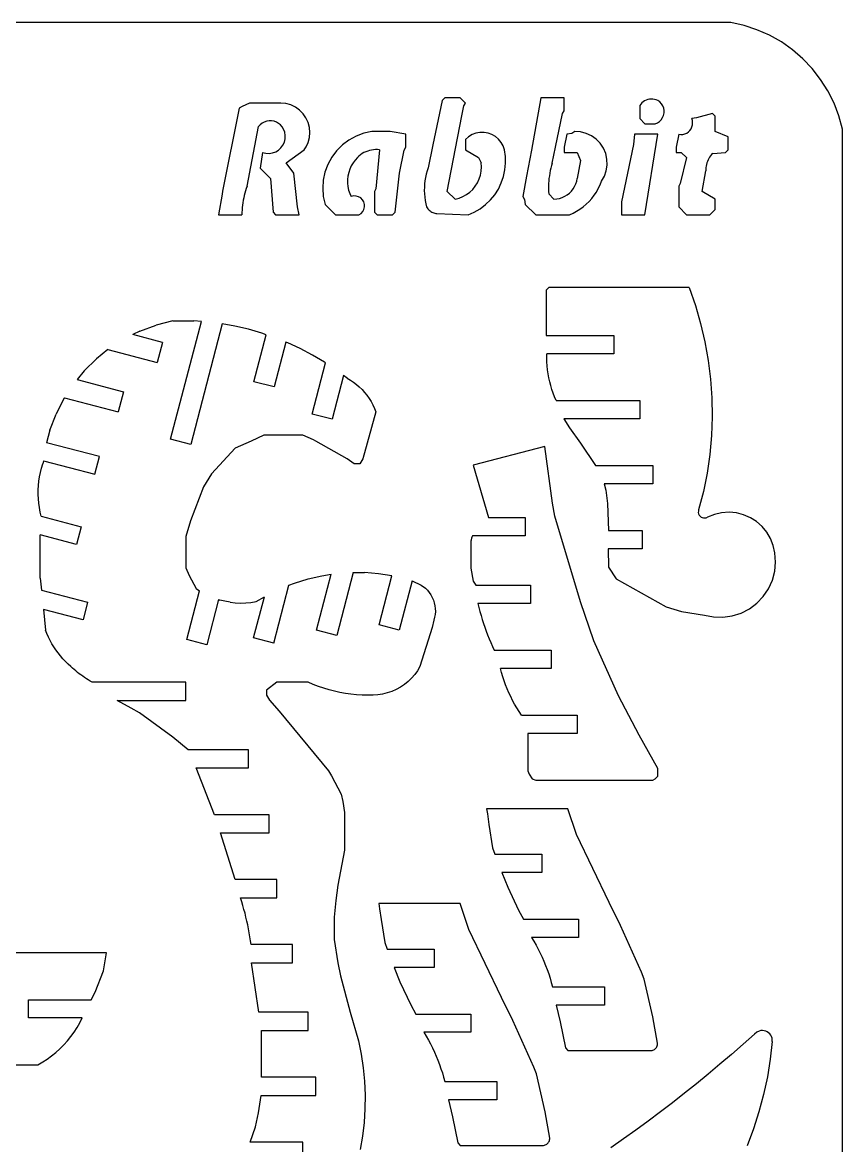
# Model space of a CAD drawing. Extents: x -402 to 402, y -558 to 558.
# Drawn here: x -252.7 to -16.1, y 233.6 to 557.6 of the extents above; entities that cross this region are included whole.
import ezdxf

# ---------------------------------------------------------------- set-up
doc = ezdxf.new("R2010")
doc.units = 0
doc.header["$MEASUREMENT"] = 0
doc.layers.get('0').update_dxf_attribs({"linetype": 'CONTINUOUS'})

msp = doc.modelspace()

# ---------------------------------------------------------------- linework, layer by layer
for p, q in [((-48.37, 557.63), (-370.88, 557.63)), ((-44.53, 556.76), (-48.37, 557.63)), ((-40.8, 555.53), (-44.53, 556.76)), ((-37.2, 553.93), (-40.8, 555.53)), ((-33.77, 551.99), (-37.2, 553.93)), ((-30.56, 549.72), (-33.77, 551.99)), ((-27.58, 547.15), (-30.56, 549.72)), ((-24.87, 544.3), (-27.58, 547.15)), ((-22.45, 541.19), (-24.87, 544.3)), ((-20.35, 537.86), (-22.45, 541.19)), ((-131.63, 535.13), (-134.34, 522.32)), ((-130.88, 535.88), (-131.63, 535.13)), ((-126.38, 535.88), (-130.88, 535.88)), ((-124.88, 534.38), (-126.38, 535.88)), ((-103.13, 535.88), (-105.84, 520.82)), ((-96.38, 535.88), (-103.13, 535.88)), ((-96.38, 532.13), (-96.38, 535.88)), ((-73.61, 534.71), (-73.99, 534.39)), ((-73.2, 534.98), (-73.61, 534.71)), ((-72.75, 535.2), (-73.2, 534.98)), ((-72.28, 535.37), (-72.75, 535.2)), ((-71.8, 535.48), (-72.28, 535.37)), ((-71.3, 535.52), (-71.8, 535.48)), ((-70.81, 535.51), (-71.3, 535.52)), ((-70.32, 535.44), (-70.81, 535.51)), ((-69.84, 535.31), (-70.32, 535.44)), ((-69.38, 535.13), (-69.84, 535.31)), ((-68.81, 534.7), (-69.38, 535.13)), ((-68.33, 534.18), (-68.81, 534.7)), ((-18.58, 534.34), (-20.35, 537.86)), ((-190.13, 532.88), (-194.93, 508.93)), ((-189.3, 533.4), (-190.13, 532.88)), ((-187.13, 534.38), (-189.3, 533.4)), ((-178.13, 534.38), (-187.13, 534.38)), ((-176.67, 534.22), (-178.13, 534.38)), ((-175.27, 533.82), (-176.67, 534.22)), ((-173.95, 533.18), (-175.27, 533.82)), ((-172.77, 532.33), (-173.95, 533.18)), ((-171.74, 531.29), (-172.77, 532.33)), ((-125.91, 530.68), (-125.34, 533.57)), ((-125.34, 533.57), (-124.88, 534.38)), ((-96.86, 531.31), (-96.38, 532.13)), ((-74.33, 534.03), (-74.63, 533.62)), ((-74.63, 533.62), (-74.63, 529.88)), ((-73.99, 534.39), (-74.33, 534.03)), ((-67.95, 533.58), (-68.33, 534.18)), ((-67.7, 532.92), (-67.95, 533.58)), ((-67.73, 530.82), (-67.59, 531.51)), ((-67.58, 532.22), (-67.7, 532.92)), ((-67.59, 531.51), (-67.58, 532.22)), ((-17.17, 530.67), (-18.58, 534.34)), ((-183.54, 528.55), (-184.1, 528.1)), ((-182.9, 528.89), (-183.54, 528.55)), ((-182.22, 529.12), (-182.9, 528.89)), ((-181.51, 529.24), (-182.22, 529.12)), ((-180.79, 529.23), (-181.51, 529.24)), ((-180.08, 529.1), (-180.79, 529.23)), ((-179.4, 528.85), (-180.08, 529.1)), ((-178.78, 528.5), (-179.4, 528.85)), ((-178.22, 528.04), (-178.78, 528.5)), ((-170.91, 530.09), (-171.74, 531.29)), ((-170.29, 528.77), (-170.91, 530.09)), ((-169.91, 527.36), (-170.29, 528.77)), ((-130.13, 508.88), (-125.91, 530.68)), ((-98.91, 521.68), (-96.86, 531.31)), ((-74.63, 529.88), (-73.13, 528.38)), ((-73.13, 528.38), (-70.13, 528.38)), ((-70.13, 528.38), (-69.48, 528.66)), ((-69.48, 528.66), (-68.89, 529.06)), ((-68.89, 529.06), (-68.4, 529.57)), ((-68.4, 529.57), (-68.01, 530.16)), ((-68.01, 530.16), (-67.73, 530.82)), ((-58.2, 530.1), (-59.63, 529.88)), ((-59.44, 529.3), (-59.63, 529.88)), ((-59.37, 528.71), (-59.44, 529.3)), ((-59.41, 528.11), (-59.37, 528.71)), ((-53.63, 531.38), (-58.2, 530.1)), ((-52.88, 530.63), (-53.63, 531.38)), ((-52.88, 526.13), (-52.88, 530.63)), ((-16.13, 526.87), (-17.17, 530.67)), ((-187.88, 510.38), (-184.59, 527.57)), ((-184.1, 528.1), (-184.59, 527.57)), ((-177.75, 527.49), (-178.22, 528.04)), ((-177.38, 526.87), (-177.75, 527.49)), ((-177.03, 525.97), (-177.38, 526.87)), ((-176.87, 525.02), (-177.03, 525.97)), ((-176.9, 524.06), (-176.87, 525.02)), ((-169.77, 525.9), (-169.91, 527.36)), ((-169.89, 524.45), (-169.77, 525.9)), ((-154.19, 525.64), (-156.4, 524.83)), ((-151.88, 526.13), (-154.19, 525.64)), ((-146.63, 526.13), (-151.88, 526.13)), ((-142.13, 525.38), (-146.63, 526.13)), ((-142.13, 521.63), (-142.13, 525.38)), ((-122.97, 525.26), (-123.99, 524.65)), ((-121.87, 525.68), (-122.97, 525.26)), ((-120.71, 525.89), (-121.87, 525.68)), ((-119.53, 525.9), (-120.71, 525.89)), ((-118.36, 525.7), (-119.53, 525.9)), ((-117.25, 525.29), (-118.36, 525.7)), ((-116.23, 524.7), (-117.25, 525.29)), ((-95.63, 525.38), (-96.38, 521.63)), ((-94.2, 525.6), (-95.63, 525.38)), ((-93.37, 526.13), (-94.2, 525.6)), ((-91.7, 526.02), (-93.37, 526.13)), ((-90.08, 525.61), (-91.7, 526.02)), ((-88.55, 524.92), (-90.08, 525.61)), ((-76.13, 525.38), (-76.41, 522.43)), ((-69.38, 525.38), (-76.13, 525.38)), ((-73.13, 502.13), (-69.38, 525.38)), ((-63.38, 525.38), (-64.13, 521.63)), ((-63.38, 525.38), (-62.78, 525.3)), ((-62.78, 525.3), (-62.18, 525.34)), ((-62.18, 525.34), (-61.6, 525.48)), ((-61.6, 525.48), (-61.05, 525.72)), ((-61.05, 525.72), (-60.56, 526.06)), ((-60.56, 526.06), (-60.13, 526.49)), ((-60.13, 526.49), (-59.79, 526.98)), ((-59.79, 526.98), (-59.55, 527.53)), ((-59.55, 527.53), (-59.41, 528.11)), ((-49.13, 524.63), (-52.88, 526.13)), ((-16.13, -526.12), (-16.13, 526.87)), ((-178.09, 521.47), (-177.52, 522.25)), ((-177.52, 522.25), (-177.12, 523.12)), ((-177.12, 523.12), (-176.9, 524.06)), ((-170.85, 521.7), (-170.25, 523.03)), ((-170.25, 523.03), (-169.89, 524.45)), ((-160.38, 522.29), (-162.05, 520.63)), ((-158.48, 523.7), (-160.38, 522.29)), ((-156.4, 524.83), (-158.48, 523.7)), ((-134.34, 522.32), (-135.66, 515.68)), ((-124.88, 523.87), (-124.88, 520.87)), ((-123.99, 524.65), (-124.88, 523.87)), ((-115.34, 523.93), (-116.23, 524.7)), ((-114.59, 523.02), (-115.34, 523.93)), ((-114.01, 521.99), (-114.59, 523.02)), ((-113.62, 520.87), (-114.01, 521.99)), ((-87.18, 523.95), (-88.55, 524.92)), ((-86.01, 522.75), (-87.18, 523.95)), ((-85.08, 521.35), (-86.01, 522.75)), ((-76.41, 522.43), (-79.88, 505.88)), ((-49.13, 520.87), (-49.13, 524.63)), ((-183.38, 520.13), (-184.13, 515.63)), ((-183.38, 520.13), (-182.44, 519.89)), ((-182.44, 519.89), (-181.48, 519.84)), ((-181.48, 519.84), (-180.53, 519.99)), ((-180.53, 519.99), (-179.62, 520.31)), ((-179.62, 520.31), (-178.8, 520.81)), ((-178.8, 520.81), (-178.09, 521.47)), ((-176.63, 517.13), (-171.38, 520.87)), ((-171.38, 520.87), (-170.85, 521.7)), ((-163.47, 518.74), (-164.6, 516.66)), ((-162.05, 520.63), (-163.47, 518.74)), ((-156.03, 518.68), (-156.71, 517.92)), ((-155.6, 519.08), (-156.03, 518.68)), ((-155.15, 519.45), (-155.6, 519.08)), ((-154.66, 519.78), (-155.15, 519.45)), ((-154.16, 520.07), (-154.66, 519.78)), ((-153.63, 520.32), (-154.16, 520.07)), ((-153.08, 520.53), (-153.63, 520.32)), ((-152.53, 520.7), (-153.08, 520.53)), ((-151.95, 520.82), (-152.53, 520.7)), ((-151.37, 520.9), (-151.95, 520.82)), ((-150.79, 520.94), (-151.37, 520.9)), ((-150.21, 520.93), (-150.79, 520.94)), ((-149.63, 520.87), (-150.7, 509.66)), ((-149.63, 520.87), (-150.21, 520.93)), ((-143.91, 514.18), (-142.59, 520.82)), ((-142.59, 520.82), (-142.13, 521.63)), ((-124.88, 520.87), (-121.13, 518.63)), ((-121.13, 518.63), (-120.38, 517.13)), ((-113.35, 518.94), (-113.62, 520.87)), ((-113.31, 517), (-113.35, 518.94)), ((-105.84, 520.82), (-107.32, 513.32)), ((-99.84, 517.07), (-98.91, 521.68)), ((-96.38, 521.63), (-96.38, 520.13)), ((-96.38, 520.13), (-92.63, 520.13)), ((-92.63, 520.13), (-91.68, 517.82)), ((-84.43, 519.81), (-85.08, 521.35)), ((-84.07, 518.17), (-84.43, 519.81)), ((-64.13, 521.63), (-64.13, 520.13)), ((-64.13, 520.13), (-62.63, 520.13)), ((-61.13, 518.63), (-62.91, 511.18)), ((-62.63, 520.13), (-61.13, 518.63)), ((-54.46, 518.75), (-54.7, 518.36)), ((-54.19, 519.13), (-54.46, 518.75)), ((-53.89, 519.49), (-54.19, 519.13)), ((-53.57, 519.82), (-53.89, 519.49)), ((-53.57, 519.82), (-49.88, 520.13)), ((-49.88, 520.13), (-49.13, 520.87)), ((-184.13, 515.63), (-181.13, 512.62)), ((-174.38, 514.13), (-176.63, 517.13)), ((-164.6, 516.66), (-165.42, 514.45)), ((-158.24, 515.29), (-158.56, 514.32)), ((-157.82, 516.22), (-158.24, 515.29)), ((-157.31, 517.1), (-157.82, 516.22)), ((-156.71, 517.92), (-157.31, 517.1)), ((-135.66, 515.68), (-135.96, 514.77)), ((-120.29, 515.94), (-120.38, 517.13)), ((-120.35, 514.76), (-120.29, 515.94)), ((-113.5, 515.06), (-113.31, 517)), ((-100.25, 515.62), (-100.42, 514.88)), ((-100.05, 516.34), (-100.25, 515.62)), ((-99.84, 517.07), (-100.05, 516.34)), ((-91.68, 517.82), (-92.63, 512.62)), ((-84.26, 514.84), (-84.01, 516.49)), ((-84.01, 516.49), (-84.07, 518.17)), ((-55.58, 515.28), (-55.59, 514.82)), ((-55.55, 515.74), (-55.58, 515.28)), ((-55.48, 516.2), (-55.55, 515.74)), ((-55.39, 516.65), (-55.48, 516.2)), ((-55.26, 517.09), (-55.39, 516.65)), ((-55.1, 517.53), (-55.26, 517.09)), ((-54.91, 517.95), (-55.1, 517.53)), ((-54.7, 518.36), (-54.91, 517.95)), ((-181.13, 512.62), (-180.38, 502.88)), ((-173.3, 504.41), (-174.38, 514.13)), ((-165.91, 512.14), (-166.07, 509.78)), ((-165.42, 514.45), (-165.91, 512.14)), ((-158.78, 513.32), (-158.89, 512.31)), ((-158.89, 512.31), (-158.89, 511.29)), ((-158.56, 514.32), (-158.78, 513.32)), ((-145.13, 502.88), (-143.91, 514.18)), ((-136.4, 512.91), (-136.56, 511.97)), ((-136.2, 513.85), (-136.4, 512.91)), ((-135.96, 514.77), (-136.2, 513.85)), ((-121.41, 511.39), (-120.92, 512.47)), ((-120.92, 512.47), (-120.56, 513.6)), ((-120.56, 513.6), (-120.35, 514.76)), ((-114.55, 511.31), (-113.92, 513.15)), ((-113.92, 513.15), (-113.5, 515.06)), ((-107.32, 513.32), (-108.38, 507.37)), ((-100.79, 512.65), (-100.86, 511.9)), ((-100.69, 513.39), (-100.79, 512.65)), ((-100.57, 514.14), (-100.69, 513.39)), ((-100.42, 514.88), (-100.57, 514.14)), ((-92.79, 511.83), (-92.63, 512.62)), ((-85.65, 511.8), (-84.82, 513.25)), ((-84.82, 513.25), (-84.26, 514.84)), ((-56.63, 508.88), (-55.59, 514.82)), ((-194.93, 508.93), (-195.09, 508.07)), ((-188.32, 509.04), (-188.51, 508.37)), ((-188.11, 509.71), (-188.32, 509.04)), ((-187.88, 510.38), (-188.11, 509.71)), ((-166.07, 509.78), (-165.89, 507.43)), ((-158.89, 511.29), (-158.79, 510.28)), ((-158.79, 510.28), (-158.59, 509.28)), ((-158.59, 509.28), (-158.28, 508.31)), ((-150.7, 509.66), (-151.13, 508.88)), ((-151.13, 508.88), (-151.13, 502.88)), ((-136.73, 510.06), (-136.75, 509.11)), ((-136.75, 509.11), (-136.72, 508.15)), ((-136.67, 511.02), (-136.73, 510.06)), ((-136.56, 511.97), (-136.67, 511.02)), ((-127.88, 506.63), (-130.13, 508.88)), ((-123.64, 508.65), (-122.79, 509.47)), ((-122.79, 509.47), (-122.04, 510.39)), ((-122.04, 510.39), (-121.41, 511.39)), ((-116.45, 507.91), (-115.4, 509.56)), ((-115.4, 509.56), (-114.55, 511.31)), ((-100.92, 511.14), (-100.94, 510.39)), ((-100.94, 510.39), (-100.94, 509.63)), ((-100.94, 509.63), (-100.92, 508.88)), ((-100.86, 511.9), (-100.92, 511.14)), ((-100.92, 508.88), (-100.88, 508.13)), ((-94.91, 508.4), (-94.33, 508.98)), ((-94.33, 508.98), (-93.83, 509.62)), ((-93.83, 509.62), (-93.4, 510.31)), ((-93.4, 510.31), (-93.05, 511.05)), ((-93.05, 511.05), (-92.79, 511.83)), ((-87.13, 508.7), (-86.57, 509.7)), ((-86.57, 509.7), (-86.07, 510.73)), ((-86.07, 510.73), (-85.65, 511.8)), ((-62.91, 511.18), (-63.38, 510.38)), ((-63.38, 510.38), (-63.38, 504.38)), ((-52.88, 506.63), (-56.63, 508.88)), ((-195.09, 508.07), (-196.13, 502.13)), ((-189.09, 505.62), (-189.18, 504.93)), ((-188.97, 506.31), (-189.09, 505.62)), ((-188.84, 507), (-188.97, 506.31)), ((-188.68, 507.69), (-188.84, 507)), ((-188.51, 508.37), (-188.68, 507.69)), ((-165.89, 507.43), (-165.37, 505.13)), ((-158.28, 508.31), (-157.87, 507.37)), ((-157.16, 507.56), (-157.87, 507.37)), ((-156.43, 507.55), (-157.16, 507.56)), ((-155.72, 507.36), (-156.43, 507.55)), ((-155.09, 507), (-155.72, 507.36)), ((-154.56, 506.48), (-155.09, 507)), ((-154.19, 505.85), (-154.56, 506.48)), ((-153.99, 505.14), (-154.19, 505.85)), ((-136.72, 508.15), (-136.64, 507.2)), ((-136.64, 507.2), (-136.51, 506.25)), ((-136.51, 506.25), (-136.34, 505.31)), ((-127.88, 506.63), (-126.73, 506.93)), ((-126.73, 506.93), (-125.63, 507.37)), ((-125.63, 507.37), (-124.6, 507.95)), ((-124.6, 507.95), (-123.64, 508.65)), ((-119.1, 505.06), (-117.69, 506.41)), ((-117.69, 506.41), (-116.45, 507.91)), ((-108.38, 507.37), (-107.85, 506.55)), ((-107.85, 506.55), (-107.63, 505.13)), ((-99.38, 506.63), (-100.88, 508.13)), ((-99.38, 506.63), (-98.56, 506.7)), ((-98.56, 506.7), (-97.76, 506.86)), ((-97.76, 506.86), (-96.99, 507.12)), ((-96.99, 507.12), (-96.25, 507.46)), ((-96.25, 507.46), (-95.55, 507.89)), ((-95.55, 507.89), (-94.91, 508.4)), ((-90.05, 505.18), (-89.23, 505.98)), ((-89.23, 505.98), (-88.47, 506.84)), ((-88.47, 506.84), (-87.77, 507.75)), ((-87.77, 507.75), (-87.13, 508.7)), ((-79.88, 505.88), (-79.88, 502.13)), ((-52.88, 503.63), (-52.88, 506.63)), ((-189.36, 502.83), (-189.38, 502.13)), ((-189.32, 503.53), (-189.36, 502.83)), ((-189.26, 504.23), (-189.32, 503.53)), ((-189.18, 504.93), (-189.26, 504.23)), ((-180.38, 502.88), (-179.63, 502.13)), ((-172.88, 502.13), (-173.3, 504.41)), ((-165.37, 505.13), (-162.38, 502.13)), ((-155.63, 502.13), (-155, 502.51)), ((-155, 502.51), (-154.5, 503.05)), ((-154.5, 503.05), (-154.15, 503.69)), ((-154.15, 503.69), (-153.98, 504.41)), ((-153.98, 504.41), (-153.99, 505.14)), ((-151.13, 502.88), (-150.38, 502.13)), ((-145.88, 502.13), (-145.13, 502.88)), ((-136.34, 505.31), (-136.12, 504.38)), ((-136.12, 504.38), (-135.95, 504.12)), ((-135.95, 504.12), (-135.76, 503.88)), ((-135.76, 503.88), (-135.55, 503.65)), ((-135.55, 503.65), (-135.33, 503.44)), ((-135.33, 503.44), (-135.09, 503.25)), ((-135.09, 503.25), (-134.83, 503.07)), ((-134.83, 503.07), (-134.57, 502.92)), ((-134.57, 502.92), (-134.29, 502.78)), ((-134.29, 502.78), (-134, 502.67)), ((-134, 502.67), (-133.7, 502.58)), ((-133.7, 502.58), (-133.4, 502.51)), ((-133.4, 502.51), (-133.1, 502.47)), ((-133.1, 502.47), (-124.12, 502.13)), ((-124.12, 502.13), (-122.34, 502.9)), ((-122.34, 502.9), (-120.65, 503.88)), ((-120.65, 503.88), (-119.1, 505.06)), ((-107.63, 505.13), (-104.63, 502.13)), ((-94.88, 502.13), (-93.83, 502.6)), ((-93.83, 502.6), (-92.82, 503.14)), ((-92.82, 503.14), (-91.85, 503.76)), ((-91.85, 503.76), (-90.93, 504.44)), ((-90.93, 504.44), (-90.05, 505.18)), ((-63.38, 504.38), (-61.13, 502.13)), ((-54.38, 502.13), (-52.88, 503.63)), ((-196.13, 502.13), (-189.38, 502.13)), ((-179.63, 502.13), (-172.88, 502.13)), ((-162.38, 502.13), (-155.63, 502.13)), ((-150.38, 502.13), (-145.88, 502.13)), ((-104.63, 502.13), (-94.88, 502.13)), ((-79.88, 502.13), (-73.13, 502.13)), ((-61.13, 502.13), (-54.38, 502.13)), ((-100.88, 481.13), (-101.63, 480.38)), ((-101.63, 480.38), (-101.63, 467.26)), ((-60.39, 481.13), (-100.88, 481.13)), ((-60.39, 481.13), (-58.58, 475.99)), ((-58.58, 475.99), (-57.06, 470.77)), ((-218.76, 468.58), (-214.09, 470.3)), ((-209.26, 471.51), (-214.09, 470.3)), ((-209.92, 437.36), (-201.06, 471.35)), ((-209.26, 471.51), (-203.26, 471.51)), ((-195.04, 470.66), (-204.12, 435.85)), ((-201.06, 471.35), (-203.26, 471.51)), ((-191.37, 470), (-195.04, 470.66)), ((-187.48, 469.09), (-191.37, 470)), ((-57.06, 470.77), (-55.81, 465.47)), ((-218.76, 468.58), (-220.84, 467.55)), ((-212.25, 465.31), (-220.84, 467.55)), ((-183.64, 467.98), (-187.48, 469.09)), ((-185.89, 453.97), (-182.35, 467.54)), ((-182.35, 467.54), (-183.64, 467.98)), ((-101.63, 467.26), (-82.13, 467.26)), ((-82.13, 467.26), (-82.13, 461.99)), ((-212.25, 465.31), (-213.76, 459.51)), ((-176.71, 465.41), (-180.09, 452.46)), ((-176.15, 465.19), (-176.71, 465.41)), ((-172.52, 463.51), (-176.15, 465.19)), ((-168.99, 461.65), (-172.52, 463.51)), ((-55.81, 465.47), (-54.85, 460.11)), ((-231.31, 460.61), (-234.85, 457.11)), ((-228.02, 463.23), (-231.31, 460.61)), ((-228.02, 463.23), (-213.76, 459.51)), ((-165.55, 459.61), (-168.99, 461.65)), ((-101.39, 460.83), (-101.38, 461.99)), ((-101.37, 459.68), (-101.39, 460.83)), ((-82.13, 461.99), (-101.38, 461.99)), ((-234.85, 457.11), (-236.92, 454.57)), ((-169.12, 444.65), (-165.26, 459.42)), ((-165.26, 459.42), (-165.55, 459.61)), ((-101.3, 458.53), (-101.37, 459.68)), ((-101.19, 457.38), (-101.3, 458.53)), ((-101.03, 456.24), (-101.19, 457.38)), ((-54.85, 460.11), (-54.18, 454.71)), ((-236.92, 454.57), (-223.5, 451.06)), ((-180.09, 452.46), (-185.89, 453.97)), ((-160.02, 455.76), (-163.31, 443.14)), ((-159.01, 455.01), (-160.02, 455.76)), ((-159.01, 455.01), (-158.07, 454.46)), ((-158.07, 454.46), (-157.18, 453.84)), ((-157.18, 453.84), (-156.31, 453.18)), ((-100.83, 455.1), (-101.03, 456.24)), ((-100.59, 453.97), (-100.83, 455.1)), ((-100.3, 452.85), (-100.59, 453.97)), ((-54.18, 454.71), (-53.8, 449.29)), ((-223.5, 451.06), (-225.01, 445.26)), ((-156.31, 453.18), (-155.5, 452.46)), ((-155.5, 452.46), (-154.72, 451.7)), ((-154.72, 451.7), (-153.99, 450.89)), ((-153.99, 450.89), (-153.32, 450.04)), ((-99.98, 451.75), (-100.3, 452.85)), ((-99.61, 450.65), (-99.98, 451.75)), ((-99.2, 449.57), (-99.61, 450.65)), ((-240.71, 449.08), (-242.97, 444.65)), ((-240.56, 449.32), (-240.71, 449.08)), ((-240.56, 449.32), (-225.01, 445.26)), ((-153.32, 450.04), (-152.69, 449.15)), ((-152.69, 449.15), (-152.12, 448.22)), ((-152.12, 448.22), (-151.61, 447.26)), ((-151.61, 447.26), (-151.15, 446.28)), ((-98.75, 448.51), (-99.2, 449.57)), ((-98.75, 448.51), (-74.63, 448.51)), ((-74.63, 448.51), (-74.63, 443.24)), ((-53.8, 449.29), (-53.71, 443.84)), ((-244.74, 440), (-242.97, 444.65)), ((-163.31, 443.14), (-169.12, 444.65)), ((-150.76, 445.26), (-154.51, 431.76)), ((-151.15, 446.28), (-150.76, 445.26)), ((-74.63, 443.24), (-96.5, 443.24)), ((-96.5, 443.24), (-94.88, 440.63)), ((-53.71, 443.84), (-53.91, 438.41)), ((-244.74, 440), (-245.7, 436.35)), ((-183.01, 438.51), (-186.68, 436.86)), ((-171.76, 438.51), (-183.01, 438.51)), ((-168.68, 437.16), (-171.76, 438.51)), ((-94.88, 440.63), (-91.7, 436.24)), ((-53.91, 438.41), (-54.41, 432.99)), ((-230.43, 432.37), (-245.7, 436.35)), ((-204.12, 435.85), (-209.92, 437.36)), ((-191.26, 434.76), (-198.18, 427.38)), ((-186.68, 436.86), (-191.26, 434.76)), ((-168.08, 436.86), (-168.68, 437.16)), ((-159.01, 431.76), (-168.08, 436.86)), ((-101.96, 435.24), (-122.62, 429.85)), ((-99.82, 418.93), (-101.96, 435.24)), ((-91.7, 436.24), (-87.38, 429.76)), ((-246.63, 431.14), (-246.76, 430.26)), ((-246.63, 431.14), (-231.76, 427.26)), ((-231.76, 427.26), (-230.43, 432.37)), ((-156.95, 430.26), (-159.01, 431.76)), ((-154.51, 431.76), (-155.38, 430.26)), ((-54.41, 432.99), (-55.19, 427.6)), ((-247.71, 426.55), (-247.45, 427.8)), ((-247.45, 427.8), (-247.14, 429.04)), ((-247.14, 429.04), (-246.76, 430.26)), ((-155.38, 430.26), (-156.95, 430.26)), ((-122.62, 429.85), (-118.27, 414.76)), ((-87.38, 429.76), (-70.88, 429.76)), ((-70.88, 429.76), (-70.88, 424.49)), ((-248.04, 424.01), (-247.91, 425.28)), ((-247.91, 425.28), (-247.71, 426.55)), ((-198.18, 427.38), (-200.41, 423.59)), ((-55.19, 427.6), (-56.27, 422.27)), ((-248.12, 421.45), (-248.11, 422.73)), ((-248.07, 420.17), (-248.12, 421.45)), ((-248.11, 422.73), (-248.04, 424.01)), ((-200.41, 423.59), (-204.23, 413.84)), ((-70.88, 424.49), (-84.88, 424.49)), ((-84.88, 424.49), (-84.38, 422.63)), ((-84.38, 422.63), (-83.96, 418.84)), ((-56.27, 422.27), (-57.62, 417)), ((-247.95, 418.9), (-248.07, 420.17)), ((-247.78, 417.63), (-247.95, 418.9)), ((-99.09, 415.18), (-99.82, 418.93)), ((-83.96, 418.84), (-83.63, 411.01)), ((-247.54, 416.37), (-247.78, 417.63)), ((-247.24, 415.13), (-247.54, 416.37)), ((-247.24, 415.13), (-235.71, 412.12)), ((-91.73, 390.45), (-99.09, 415.18)), ((-57.71, 416.61), (-57.72, 416.22)), ((-57.72, 416.22), (-57.63, 415.84)), ((-57.62, 417), (-57.71, 416.61)), ((-57.63, 415.84), (-57.46, 415.48)), ((-57.46, 415.48), (-57.22, 415.17)), ((-57.22, 415.17), (-56.92, 414.93)), ((-56.92, 414.93), (-56.57, 414.75)), ((-55.41, 414.73), (-55.05, 414.9)), ((-53.07, 415.69), (-55.05, 414.9)), ((-50.99, 416.16), (-53.07, 415.69)), ((-48.86, 416.3), (-50.99, 416.16)), ((-46.74, 416.1), (-48.86, 416.3)), ((-44.67, 415.57), (-46.74, 416.1)), ((-42.71, 414.73), (-44.67, 415.57)), ((-235.71, 412.12), (-237.04, 407.01)), ((-204.23, 413.84), (-205.51, 409.26)), ((-118.27, 414.76), (-107.63, 414.76)), ((-107.63, 414.76), (-107.63, 409.49)), ((-56.57, 414.75), (-56.18, 414.66)), ((-56.18, 414.66), (-55.79, 414.65)), ((-55.79, 414.65), (-55.41, 414.73)), ((-40.91, 413.59), (-42.71, 414.73)), ((-39.31, 412.17), (-40.91, 413.59)), ((-37.95, 410.53), (-39.31, 412.17)), ((-237.04, 407.01), (-247.51, 409.74)), ((-247.51, 397.26), (-247.51, 409.74)), ((-205.51, 409.26), (-205.51, 400.26)), ((-123.23, 408.43), (-123.28, 408.21)), ((-123.18, 408.64), (-123.23, 408.43)), ((-123.12, 408.86), (-123.18, 408.64)), ((-123.05, 409.07), (-123.12, 408.86)), ((-122.98, 409.28), (-123.05, 409.07)), ((-122.89, 409.49), (-122.98, 409.28)), ((-107.63, 409.49), (-122.89, 409.49)), ((-83.63, 411.01), (-73.88, 411.01)), ((-73.88, 411.01), (-73.88, 405.74)), ((-36.87, 408.69), (-37.95, 410.53)), ((-36.09, 406.71), (-36.87, 408.69)), ((-123.36, 407.54), (-123.38, 407.32)), ((-123.38, 407.32), (-123.38, 407.1)), ((-123.38, 407.1), (-123.38, 406.87)), ((-123.38, 406.87), (-123.38, 400.13)), ((-123.34, 407.77), (-123.36, 407.54)), ((-123.31, 407.99), (-123.34, 407.77)), ((-123.28, 408.21), (-123.31, 407.99)), ((-83.7, 405.74), (-83.63, 400.5)), ((-73.88, 405.74), (-83.7, 405.74)), ((-35.63, 404.63), (-36.09, 406.71)), ((-35.68, 399.27), (-35.43, 401.94)), ((-35.43, 401.94), (-35.63, 404.63)), ((-205.51, 400.26), (-204.53, 398.09)), ((-157.28, 398.9), (-162.01, 380.76)), ((-157.28, 398.9), (-154.05, 398.89)), ((-149.96, 398.57), (-154.05, 398.89)), ((-123.38, 400.13), (-122.63, 396.38)), ((-83.63, 400.5), (-81.38, 397.13)), ((-36.37, 396.67), (-35.68, 399.27)), ((-247.51, 397.26), (-247.16, 393.8)), ((-204.53, 398.09), (-202.51, 394.26)), ((-175.81, 395.24), (-174.21, 395.87)), ((-174.21, 395.87), (-170.29, 397.08)), ((-170.29, 397.08), (-166.3, 398)), ((-167.81, 382.28), (-163.61, 398.4)), ((-166.3, 398), (-163.61, 398.4)), ((-146.11, 397.97), (-149.96, 398.57)), ((-149.81, 383.78), (-146.11, 397.97)), ((-140.3, 396.49), (-144.01, 382.26)), ((-140.3, 396.49), (-137.66, 395.29)), ((-122.63, 396.38), (-121.88, 395.26)), ((-81.38, 397.13), (-67.01, 389.05)), ((-37.48, 394.22), (-36.37, 396.67)), ((-247.16, 393.8), (-233.86, 390.33)), ((-205.29, 379.61), (-201.62, 393.67)), ((-202.51, 394.26), (-201.62, 393.67)), ((-180.17, 378.51), (-175.81, 395.24)), ((-137.66, 395.29), (-136.43, 394.41)), ((-136.43, 394.41), (-135.84, 393.82)), ((-135.84, 393.82), (-135.31, 393.17)), ((-135.31, 393.17), (-134.85, 392.47)), ((-134.85, 392.47), (-134.45, 391.73)), ((-121.88, 395.26), (-106.13, 395.26)), ((-106.13, 395.26), (-106.13, 389.99)), ((-38.99, 392), (-37.48, 394.22)), ((-233.86, 390.33), (-235.19, 385.22)), ((-196.1, 391.09), (-199.49, 378.09)), ((-196.1, 391.09), (-195.74, 390.97)), ((-194.27, 390.6), (-195.74, 390.97)), ((-192.78, 390.33), (-194.27, 390.6)), ((-192.78, 390.33), (-191.28, 390.16)), ((-191.28, 390.16), (-189.77, 390.09)), ((-189.77, 390.09), (-188.26, 390.13)), ((-188.26, 390.13), (-186.75, 390.27)), ((-186.75, 390.27), (-185.26, 390.51)), ((-185.98, 380.02), (-182.88, 391.9)), ((-185.26, 390.51), (-182.88, 391.9)), ((-134.45, 391.73), (-134.12, 390.96)), ((-134.12, 390.96), (-133.87, 390.16)), ((-133.87, 390.16), (-133.69, 389.34)), ((-133.69, 389.34), (-133.59, 388.51)), ((-106.13, 389.99), (-121.29, 389.99)), ((-121.29, 389.99), (-121.02, 388.83)), ((-87.9, 379.2), (-91.73, 390.45)), ((-67.01, 389.05), (-62.57, 387.68)), ((-43, 388.44), (-40.84, 390.05)), ((-40.84, 390.05), (-38.99, 392)), ((-235.19, 385.22), (-246.6, 388.2)), ((-246.6, 388.2), (-246.01, 382.26)), ((-133.78, 386.01), (-133.99, 385.2)), ((-133.64, 386.83), (-133.78, 386.01)), ((-133.57, 387.67), (-133.64, 386.83)), ((-133.59, 388.51), (-133.57, 387.67)), ((-121.02, 388.83), (-120.72, 387.68)), ((-120.72, 387.68), (-120.4, 386.53)), ((-120.4, 386.53), (-120.06, 385.39)), ((-62.57, 387.68), (-55.94, 386.63)), ((-55.94, 386.63), (-53.3, 386.1)), ((-53.3, 386.1), (-50.61, 386.03)), ((-50.61, 386.03), (-47.95, 386.4)), ((-47.95, 386.4), (-45.39, 387.22)), ((-45.39, 387.22), (-43, 388.44)), ((-144.01, 382.26), (-149.81, 383.78)), ((-134.52, 383.08), (-138.01, 371.76)), ((-133.99, 385.2), (-134.52, 383.08)), ((-120.06, 385.39), (-119.7, 384.25)), ((-119.7, 384.25), (-119.32, 383.12)), ((-119.32, 383.12), (-118.92, 382)), ((-245.6, 381.27), (-246.01, 382.26)), ((-245.16, 380.29), (-245.6, 381.27)), ((-244.67, 379.32), (-245.16, 380.29)), ((-244.15, 378.38), (-244.67, 379.32)), ((-199.49, 378.09), (-205.29, 379.61)), ((-180.17, 378.51), (-185.98, 380.02)), ((-162.01, 380.76), (-167.81, 382.28)), ((-118.92, 382), (-118.5, 380.89)), ((-118.5, 380.89), (-118.06, 379.78)), ((-118.06, 379.78), (-117.6, 378.68)), ((-80.78, 363.3), (-87.9, 379.2)), ((-243.59, 377.46), (-244.15, 378.38)), ((-242.99, 376.57), (-243.59, 377.46)), ((-242.36, 375.7), (-242.99, 376.57)), ((-117.6, 378.68), (-117.12, 377.59)), ((-117.12, 377.59), (-116.63, 376.51)), ((-116.63, 376.51), (-100.13, 376.51)), ((-100.13, 376.51), (-100.13, 371.24)), ((-241.69, 374.85), (-242.36, 375.7)), ((-240.99, 374.04), (-241.69, 374.85)), ((-240.26, 373.25), (-240.99, 374.04)), ((-239.5, 372.49), (-240.26, 373.25)), ((-238.7, 371.76), (-239.5, 372.49)), ((-238.24, 371.34), (-238.7, 371.76)), ((-237.76, 370.92), (-238.24, 371.34)), ((-237.28, 370.51), (-237.76, 370.92)), ((-236.79, 370.11), (-237.28, 370.51)), ((-236.29, 369.72), (-236.79, 370.11)), ((-235.78, 369.35), (-236.29, 369.72)), ((-139.53, 369.46), (-140.44, 368.42)), ((-138.72, 370.58), (-139.53, 369.46)), ((-138.01, 371.76), (-138.72, 370.58)), ((-114.49, 370.04), (-114.82, 371.24)), ((-100.13, 371.24), (-114.82, 371.24)), ((-114.13, 368.86), (-114.49, 370.04)), ((-235.27, 368.98), (-235.78, 369.35)), ((-234.75, 368.62), (-235.27, 368.98)), ((-234.22, 368.27), (-234.75, 368.62)), ((-233.69, 367.93), (-234.22, 368.27)), ((-233.15, 367.6), (-233.69, 367.93)), ((-232.6, 367.29), (-233.15, 367.6)), ((-205.51, 367.29), (-232.6, 367.29)), ((-205.51, 362.01), (-205.51, 367.29)), ((-179.26, 367.26), (-182.26, 365.01)), ((-170.26, 367.26), (-179.26, 367.26)), ((-168.78, 366.62), (-170.26, 367.26)), ((-167.29, 366.04), (-168.78, 366.62)), ((-142.5, 366.6), (-143.65, 365.82)), ((-141.43, 367.46), (-142.5, 366.6)), ((-140.44, 368.42), (-141.43, 367.46)), ((-113.74, 367.69), (-114.13, 368.86)), ((-113.32, 366.52), (-113.74, 367.69)), ((-112.86, 365.37), (-113.32, 366.52)), ((-182.26, 365.01), (-182.26, 363.51)), ((-182.26, 363.51), (-181.36, 362.09)), ((-165.77, 365.51), (-167.29, 366.04)), ((-164.23, 365.04), (-165.77, 365.51)), ((-162.67, 364.64), (-164.23, 365.04)), ((-161.1, 364.29), (-162.67, 364.64)), ((-159.52, 364), (-161.1, 364.29)), ((-157.93, 363.78), (-159.52, 364)), ((-156.33, 363.62), (-157.93, 363.78)), ((-154.72, 363.52), (-156.33, 363.62)), ((-153.12, 363.49), (-154.72, 363.52)), ((-151.51, 363.51), (-153.12, 363.49)), ((-150.13, 363.61), (-151.51, 363.51)), ((-148.77, 363.82), (-150.13, 363.61)), ((-147.43, 364.15), (-148.77, 363.82)), ((-146.12, 364.6), (-147.43, 364.15)), ((-144.86, 365.16), (-146.12, 364.6)), ((-143.65, 365.82), (-144.86, 365.16)), ((-112.36, 364.24), (-112.86, 365.37)), ((-111.84, 363.12), (-112.36, 364.24)), ((-111.28, 362.01), (-111.84, 363.12)), ((-74.8, 352.01), (-80.78, 363.3)), ((-225.32, 362.01), (-205.51, 362.01)), ((-221.26, 359.76), (-225.32, 362.01)), ((-218.93, 358.41), (-221.26, 359.76)), ((-181.36, 362.09), (-178.66, 358.94)), ((-110.7, 360.92), (-111.28, 362.01)), ((-110.08, 359.85), (-110.7, 360.92)), ((-109.43, 358.8), (-110.08, 359.85)), ((-209.33, 351.36), (-218.93, 358.41)), ((-178.66, 358.94), (-164.41, 341.69)), ((-108.75, 357.76), (-109.43, 358.8)), ((-108.75, 357.76), (-92.63, 357.76)), ((-92.63, 357.76), (-92.63, 352.49)), ((-204.87, 347.79), (-209.33, 351.36)), ((-92.63, 352.49), (-106.88, 352.49)), ((-106.88, 352.49), (-106.88, 341.69)), ((-69.38, 342.38), (-74.8, 352.01)), ((-187.51, 347.79), (-204.87, 347.79)), ((-187.51, 342.51), (-187.51, 347.79)), ((-202.51, 342.51), (-187.51, 342.51)), ((-197.26, 329.04), (-202.51, 342.51)), ((-164.41, 341.69), (-163.51, 340.26)), ((-163.51, 340.26), (-160.77, 334.95)), ((-106.88, 341.69), (-106.55, 340.75)), ((-106.55, 340.75), (-105.69, 339.37)), ((-69.38, 340.13), (-69.38, 342.38)), ((-105.69, 339.37), (-104.63, 339.01)), ((-104.63, 339.01), (-70.88, 339.01)), ((-70.88, 339.01), (-70.13, 339.38)), ((-70.13, 339.38), (-69.38, 340.13)), ((-160.77, 334.95), (-160.24, 332.83)), ((-160.24, 332.83), (-159.76, 329.7)), ((-95.31, 330.74), (-118.81, 330.74)), ((-118.81, 330.74), (-118.56, 329.24)), ((-92.83, 323.31), (-95.31, 330.74)), ((-181.51, 329.04), (-197.26, 329.04)), ((-181.51, 323.76), (-181.51, 329.04)), ((-159.76, 329.7), (-159.76, 318.83)), ((-118.56, 329.24), (-118.11, 326.19)), ((-118.11, 326.19), (-117.06, 319.49)), ((-195.57, 323.76), (-181.51, 323.76)), ((-191.26, 310.29), (-195.57, 323.76)), ((-83.46, 303.66), (-92.83, 323.31)), ((-159.76, 318.83), (-161.69, 308.72)), ((-117.06, 319.49), (-116.39, 317.63)), ((-116.39, 317.63), (-102.81, 317.63)), ((-102.81, 317.63), (-102.81, 312.35)), ((-102.81, 312.35), (-114.37, 312.35)), ((-114.37, 312.35), (-112.71, 308.16)), ((-179.26, 310.29), (-191.26, 310.29)), ((-179.26, 305.01), (-179.26, 310.29)), ((-161.69, 308.72), (-162.32, 304.31)), ((-112.71, 308.16), (-109.56, 301.49)), ((-189.76, 305.01), (-179.26, 305.01)), ((-189.41, 303.91), (-189.76, 305.01)), ((-189.08, 302.81), (-189.41, 303.91)), ((-188.76, 301.7), (-189.08, 302.81)), ((-188.47, 300.59), (-188.76, 301.7)), ((-162.32, 304.31), (-162.76, 299.51)), ((-126.38, 303.38), (-149.88, 303.38)), ((-149.88, 303.38), (-149.63, 301.88)), ((-149.63, 301.88), (-149.18, 298.82)), ((-123.9, 295.95), (-126.38, 303.38)), ((-109.56, 301.49), (-108.12, 298.88)), ((-80.16, 297.06), (-83.46, 303.66)), ((-188.19, 299.47), (-188.47, 300.59)), ((-187.93, 298.35), (-188.19, 299.47)), ((-187.68, 297.22), (-187.93, 298.35)), ((-162.76, 299.51), (-162.76, 293.01)), ((-149.18, 298.82), (-148.13, 292.13)), ((-108.12, 298.88), (-92.31, 298.88)), ((-92.31, 298.88), (-92.31, 293.6)), ((-187.46, 296.09), (-187.68, 297.22)), ((-187.25, 294.96), (-187.46, 296.09)), ((-187.06, 293.82), (-187.25, 294.96)), ((-114.53, 276.3), (-123.9, 295.95)), ((-74.08, 283.56), (-80.16, 297.06)), ((-186.89, 292.68), (-187.06, 293.82)), ((-186.74, 291.54), (-186.89, 292.68)), ((-162.76, 293.01), (-161.68, 286.3)), ((-148.13, 292.13), (-147.46, 290.26)), ((-92.31, 293.6), (-105.86, 293.6)), ((-105.86, 293.6), (-105.18, 292.5)), ((-105.18, 292.5), (-104.53, 291.38)), ((-228.38, 289.13), (-260.63, 289.13)), ((-229.32, 283.99), (-228.38, 289.13)), ((-174.76, 291.54), (-186.74, 291.54)), ((-174.76, 286.26), (-174.76, 291.54)), ((-147.46, 290.26), (-133.88, 290.26)), ((-133.88, 290.26), (-133.88, 284.99)), ((-104.53, 291.38), (-103.91, 290.25)), ((-103.91, 290.25), (-103.32, 289.09)), ((-103.32, 289.09), (-102.76, 287.93)), ((-186.63, 286.26), (-174.76, 286.26)), ((-184.51, 272.04), (-186.63, 286.26)), ((-161.68, 286.3), (-160.97, 282.57)), ((-102.76, 287.93), (-102.24, 286.74)), ((-102.24, 286.74), (-101.75, 285.54)), ((-101.75, 285.54), (-101.29, 284.33)), ((-231.66, 277.8), (-229.32, 283.99)), ((-160.97, 282.57), (-158.11, 272.09)), ((-133.88, 284.99), (-145.44, 284.99)), ((-145.44, 284.99), (-143.78, 280.8)), ((-101.29, 284.33), (-100.87, 283.11)), ((-100.87, 283.11), (-100.48, 281.87)), ((-73.37, 281.62), (-74.08, 283.56)), ((-143.78, 280.8), (-140.63, 274.13)), ((-100.48, 281.87), (-100.13, 280.63)), ((-100.13, 280.63), (-99.81, 279.38)), ((-99.81, 279.38), (-84.81, 279.38)), ((-84.81, 279.38), (-84.81, 274.1)), ((-70.86, 270.69), (-73.37, 281.62)), ((-250.88, 270.38), (-250.88, 275.65)), ((-250.88, 275.65), (-232.88, 275.65)), ((-232.88, 275.65), (-231.66, 277.8)), ((-111.23, 269.7), (-114.53, 276.3)), ((-140.63, 274.13), (-139.19, 271.51)), ((-84.81, 274.1), (-98.68, 274.1)), ((-98.68, 274.1), (-97.56, 269.24)), ((-235.44, 270.38), (-250.88, 270.38)), ((-236.92, 267.61), (-236.14, 268.97)), ((-236.14, 268.97), (-235.44, 270.38)), ((-170.26, 272.04), (-184.51, 272.04)), ((-170.26, 266.76), (-170.26, 272.04)), ((-158.11, 272.09), (-155.74, 263.83)), ((-139.19, 271.51), (-123.38, 271.51)), ((-123.38, 271.51), (-123.38, 266.24)), ((-105.15, 256.2), (-111.23, 269.7)), ((-97.56, 269.24), (-96.06, 261.74)), ((-69.52, 263.11), (-70.86, 270.69)), ((-238.7, 265.01), (-237.78, 266.28)), ((-237.78, 266.28), (-236.92, 267.61)), ((-183.76, 266.76), (-170.26, 266.76)), ((-183.76, 253.29), (-183.76, 266.76)), ((-123.38, 266.24), (-136.93, 266.24)), ((-136.93, 266.24), (-136.24, 265.14)), ((-41.55, 265.73), (-44.83, 262.79)), ((-40.84, 266.24), (-41.55, 265.73)), ((-40.13, 266.62), (-40.84, 266.24)), ((-39.67, 266.73), (-40.13, 266.62)), ((-39.19, 266.76), (-39.67, 266.73)), ((-38.73, 266.71), (-39.19, 266.76)), ((-38.27, 266.58), (-38.73, 266.71)), ((-37.84, 266.39), (-38.27, 266.58)), ((-37.45, 266.12), (-37.84, 266.39)), ((-37.11, 265.8), (-37.45, 266.12)), ((-36.82, 265.42), (-37.11, 265.8)), ((-241.84, 261.5), (-240.73, 262.61)), ((-240.73, 262.61), (-239.68, 263.78)), ((-239.68, 263.78), (-238.7, 265.01)), ((-155.74, 263.83), (-154.96, 259.95)), ((-136.24, 265.14), (-135.59, 264.02)), ((-135.59, 264.02), (-134.97, 262.88)), ((-134.97, 262.88), (-134.38, 261.73)), ((-69.6, 262.34), (-69.54, 262.59)), ((-69.54, 262.59), (-69.52, 262.85)), ((-69.52, 262.85), (-69.52, 263.11)), ((-44.83, 262.79), (-48.14, 259.89)), ((-36.38, 263.63), (-36.97, 258.48)), ((-36.6, 265.01), (-36.82, 265.42)), ((-36.45, 264.56), (-36.6, 265.01)), ((-36.38, 264.1), (-36.45, 264.56)), ((-36.38, 263.63), (-36.38, 264.1)), ((-245.51, 258.54), (-244.24, 259.46)), ((-244.24, 259.46), (-243.01, 260.45)), ((-243.01, 260.45), (-241.84, 261.5)), ((-154.96, 259.95), (-154.38, 256.04)), ((-134.38, 261.73), (-133.83, 260.56)), ((-133.83, 260.56), (-133.31, 259.38)), ((-133.31, 259.38), (-132.82, 258.18)), ((-96.06, 261.74), (-95.31, 260.99)), ((-95.31, 260.99), (-71.31, 260.99)), ((-71.31, 260.99), (-71.05, 261.02)), ((-71.05, 261.02), (-70.81, 261.09)), ((-70.81, 261.09), (-70.57, 261.2)), ((-70.57, 261.2), (-70.35, 261.33)), ((-70.35, 261.33), (-70.15, 261.49)), ((-70.15, 261.49), (-69.97, 261.67)), ((-69.97, 261.67), (-69.82, 261.88)), ((-69.82, 261.88), (-69.7, 262.1)), ((-69.7, 262.1), (-69.6, 262.34)), ((-48.14, 259.89), (-51.48, 257.02)), ((-292.13, 256.9), (-248.19, 256.9)), ((-248.19, 256.9), (-246.83, 257.68)), ((-246.83, 257.68), (-245.51, 258.54)), ((-154.38, 256.04), (-154, 252.1)), ((-132.82, 258.18), (-132.36, 256.97)), ((-132.36, 256.97), (-131.94, 255.75)), ((-104.44, 254.25), (-105.15, 256.2)), ((-51.48, 257.02), (-54.85, 254.19)), ((-36.97, 258.48), (-37.81, 253.37)), ((-168.01, 253.29), (-183.76, 253.29)), ((-168.01, 248.01), (-168.01, 253.29)), ((-131.94, 255.75), (-131.55, 254.51)), ((-131.55, 254.51), (-131.19, 253.27)), ((-131.19, 253.27), (-130.88, 252.01)), ((-101.93, 243.32), (-104.44, 254.25)), ((-54.85, 254.19), (-58.25, 251.4)), ((-37.81, 253.37), (-38.89, 248.31)), ((-154, 252.1), (-153.84, 248.15)), ((-130.88, 252.01), (-115.88, 252.01)), ((-115.88, 252.01), (-115.88, 246.74)), ((-58.25, 251.4), (-61.69, 248.65)), ((-184.55, 243.01), (-183.82, 248.01)), ((-183.82, 248.01), (-168.01, 248.01)), ((-153.84, 248.15), (-153.88, 244.2)), ((-115.88, 246.74), (-129.75, 246.74)), ((-129.75, 246.74), (-128.63, 241.88)), ((-61.69, 248.65), (-65.15, 245.94)), ((-38.89, 248.31), (-40.23, 243.31)), ((-153.88, 244.2), (-154.13, 240.25)), ((-100.59, 235.74), (-101.93, 243.32)), ((-68.65, 243.26), (-72.17, 240.63)), ((-65.15, 245.94), (-68.65, 243.26)), ((-40.23, 243.31), (-41.8, 238.37)), ((-185.45, 239.01), (-184.55, 243.01)), ((-154.13, 240.25), (-154.58, 236.32)), ((-128.63, 241.88), (-127.13, 234.38)), ((-72.17, 240.63), (-75.72, 238.03)), ((-186.95, 234.54), (-185.45, 239.01)), ((-75.72, 238.03), (-79.3, 235.47)), ((-41.8, 238.37), (-43.61, 233.52)), ((-171.76, 234.54), (-186.95, 234.54)), ((-171.76, 229.26), (-171.76, 234.54)), ((-154.58, 236.32), (-155.25, 232.42)), ((-127.13, 234.38), (-126.38, 233.62)), ((-126.38, 233.62), (-102.37, 233.62)), ((-102.37, 233.62), (-102.12, 233.66)), ((-102.12, 233.66), (-101.87, 233.73)), ((-101.87, 233.73), (-101.64, 233.83)), ((-101.64, 233.83), (-101.42, 233.96)), ((-101.42, 233.96), (-101.22, 234.12)), ((-101.22, 234.12), (-101.04, 234.31)), ((-101.04, 234.31), (-100.89, 234.52)), ((-100.89, 234.52), (-100.76, 234.74)), ((-100.76, 234.74), (-100.67, 234.98)), ((-100.67, 234.98), (-100.61, 235.23)), ((-100.61, 235.23), (-100.58, 235.49)), ((-100.58, 235.49), (-100.59, 235.74)), ((-79.3, 235.47), (-82.91, 232.95))]:
    msp.add_line(p, q)

doc.saveas('drawing.dxf')
